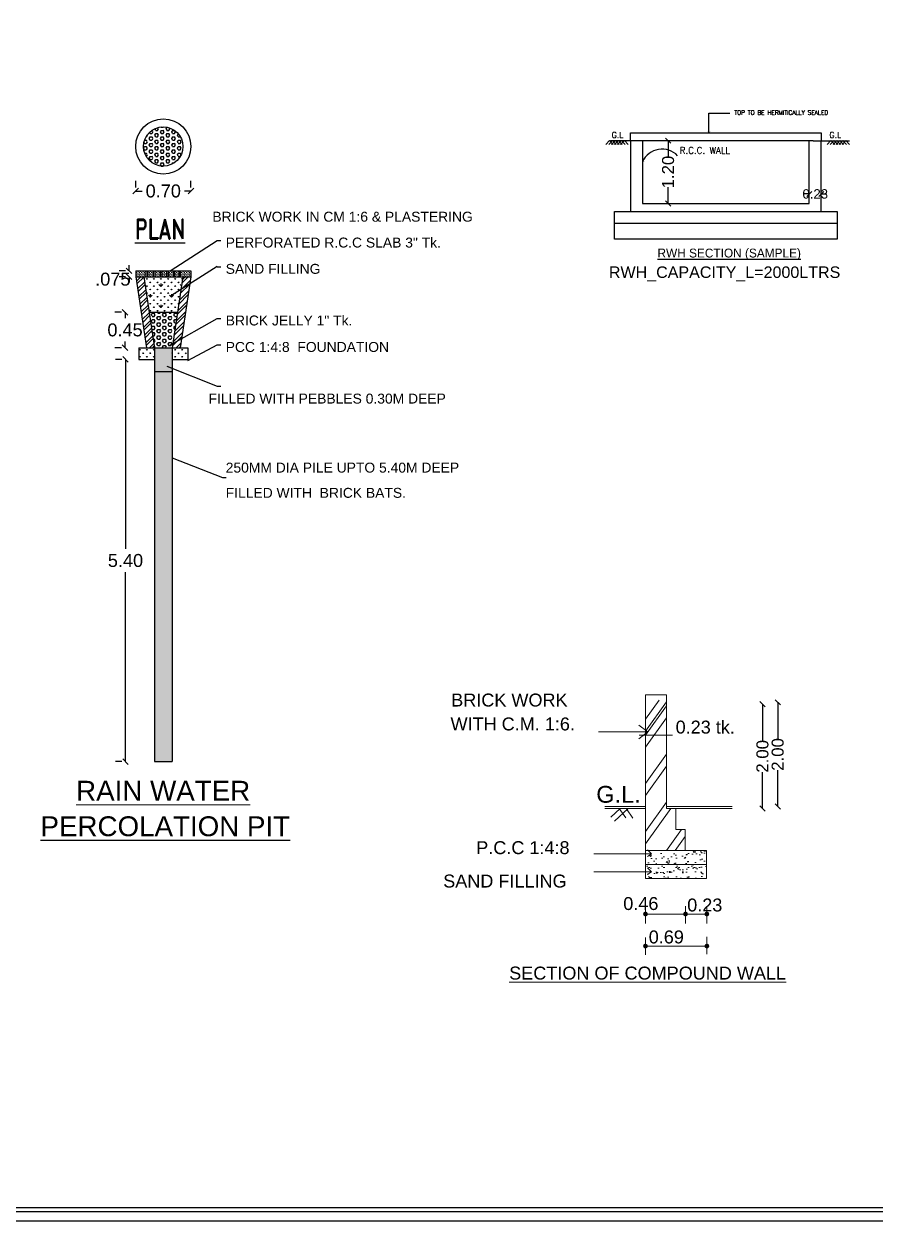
# Model space of a CAD drawing. Header units: metres. Extents: x -132 to 144, y -80 to -15.
# Drawn here: x -30.18 to -13.88, y -80.2 to -57.29 of the extents above; entities that cross this region are included whole.
import ezdxf

# ---------------------------------------------------------------- set-up
doc = ezdxf.new("R2010")
doc.units = ezdxf.units.M
doc.header["$MEASUREMENT"] = 0
doc.header["$PDMODE"] = 3
doc.layers.get('0').update_dxf_attribs({"lineweight": 5})
doc.layers.get('DEFPOINTS').update_dxf_attribs({"lineweight": 5})
for name, color, linetype in [('COMPOUNDWALL', 58, 'Continuous'), ('FURN', 251, 'Continuous'), ('RWH', 130, 'Continuous'), ('TE', 7, 'Continuous')]:
    doc.layers.add(name, color=color, linetype=linetype)
doc.layers.add('ED', color=30, linetype='Continuous', lineweight=0)
doc.layers.add('TEXT', color=6, linetype='Continuous', lineweight=20)
doc.styles.add('ROMAND', font='romand.shx', dxfattribs={"width": 0.75})
doc.styles.get("Standard").update_dxf_attribs({"font": 'arial.ttf'})
doc.styles.add('T', font='ROMAND.shx', dxfattribs={"width": 0.9, "height": 10})
doc.styles.add('T1', font='ROMANS.shx', dxfattribs={"width": 0.96, "height": 4})
doc.styles.add('UATEXT', font='GOTHIC.TTF')
doc.dimstyles.new('STANDARD$0', dxfattribs={"dimtxt": 0.5, "dimasz": 0.1, "dimexe": 2, "dimexo": 2, "dimgap": 0, "dimtad": 0, "dimzin": 0, "dimdsep": 46, "dimtxsty": 'Standard', "dimblk": 'OBLIQUE', "dimcen": -0.0625, "dimse1": 1, "dimse2": 1, "dimclrd": 3, "dimclre": 9, "dimadec": 0, "dimazin": 0, "dimtfac": 1, "dimtix": 1, "dimtofl": 0, "dimtmove": 2, "dimatfit": 3, "dimldrblk": 'OBLIQUE', "dimfxl": 0, "dimtolj": 1, "dimtzin": 0, "dimarcsym": 0})
doc.dimstyles.new('STANDARD_WS', dxfattribs={"dimtxt": 0.18, "dimasz": 0.18, "dimexe": 0.18, "dimexo": 0.0625, "dimgap": 0.09, "dimtad": 0, "dimtih": 1, "dimtoh": 1, "dimdec": 4, "dimzin": 0, "dimdsep": 46, "dimtxsty": 'Standard', "dimcen": 0.09, "dimadec": 0, "dimazin": 0, "dimtfac": 1, "dimtdec": 4, "dimtofl": 0, "dimtmove": 0, "dimatfit": 3, "dimfxl": 0, "dimtolj": 1, "dimtzin": 0, "dimarcsym": 0})
pattern_1 = [(90, (8099.40017, -1402.06743), (-0.062727021, 0.062727021), [0.016633025, -0.108821018]), (45, (8099.40017, -1402.06743), (-0.062727064, 0.062727064), [0.016633025, -0.07207644]), (135, (8099.40017, -1402.06743), (-0.062727064, -0.062727064), [0.016633025, -0.07207644])]

# ---------------------------------------------------------------- blocks, each defined once
blk = doc.blocks.new('_Oblique')
at = {"color": 0, "linetype": 'ByBlock', "lineweight": -2}
blk.add_line((-0.5, -0.5), (0.5, 0.5), dxfattribs=at)
blk = doc.blocks.new('*D17')
at = {"color": 0, "lineweight": -2}
for p, q in [((8322.73, -1324.478), (8322.612, -1324.478)), ((8322.792, -1324.478), (8322.792, -1324.378)), ((8322.73, -1324.583), (8322.612, -1324.583)), ((8322.792, -1324.583), (8322.792, -1324.683))]:
    blk.add_line(p, q, dxfattribs=at)
at = {"layer": 'DEFPOINTS', "color": 0}
for p in [(8322.792, -1324.478), (8322.792, -1324.583), (8322.792, -1324.583)]:
    blk.add_point(p, dxfattribs=at)
at = {"color": 0, "lineweight": -2, "xscale": 0.1, "yscale": 0.1, "zscale": 0.1}
for p, rotation in [((8322.792, -1324.478), 270), ((8322.792, -1324.583), 90)]:
    blk.add_blockref('_Oblique', p, dxfattribs=dict(at, rotation=rotation))
at = {"color": 3, "lineweight": 25, "insert": (8322.502, -1324.627), "char_height": 0.23, "attachment_point": 5}
blk.add_mtext('\\A1;.075', dxfattribs=at)
blk = doc.blocks.new('*D18')
at = {"color": 0, "lineweight": -2}
for p, q in [((8322.665, -1326.049), (8322.547, -1326.049)), ((8322.727, -1326.049), (8322.727, -1329.404)), ((8322.727, -1333.174), (8322.727, -1329.819)), ((8322.665, -1333.174), (8322.547, -1333.174))]:
    blk.add_line(p, q, dxfattribs=at)
at = {"layer": 'DEFPOINTS', "color": 0}
for p in [(8322.727, -1326.049), (8322.727, -1333.174), (8322.727, -1333.174)]:
    blk.add_point(p, dxfattribs=at)
at = {"color": 0, "lineweight": -2, "xscale": 0.1, "yscale": 0.1, "zscale": 0.1}
for p, rotation in [((8322.727, -1326.049), 90), ((8322.727, -1333.174), 270)]:
    blk.add_blockref('_Oblique', p, dxfattribs=dict(at, rotation=rotation))
at = {"color": 3, "insert": (8322.727, -1329.612), "char_height": 0.23, "attachment_point": 5}
blk.add_mtext('\\A1;5.40', dxfattribs=at)
blk = doc.blocks.new('*D19')
at = {"color": 0, "lineweight": -2}
for p, q in [((8322.657, -1325.211), (8322.539, -1325.211)), ((8322.719, -1325.211), (8322.719, -1325.318)), ((8322.719, -1325.84), (8322.719, -1325.733)), ((8322.657, -1325.84), (8322.539, -1325.84))]:
    blk.add_line(p, q, dxfattribs=at)
at = {"layer": 'DEFPOINTS', "color": 0}
for p in [(8322.719, -1325.211), (8322.719, -1325.84), (8322.719, -1325.84)]:
    blk.add_point(p, dxfattribs=at)
at = {"color": 0, "lineweight": -2, "xscale": 0.1, "yscale": 0.1, "zscale": 0.1}
for p, rotation in [((8322.719, -1325.211), 90), ((8322.719, -1325.84), 270)]:
    blk.add_blockref('_Oblique', p, dxfattribs=dict(at, rotation=rotation))
at = {"color": 3, "lineweight": 25, "insert": (8322.719, -1325.526), "char_height": 0.23, "attachment_point": 5}
blk.add_mtext('\\A1;0.45', dxfattribs=at)
blk = doc.blocks.new('*D20')
at = {"color": 0, "lineweight": -2}
for p, q in [((8322.908, -1323.002), (8322.908, -1322.884)), ((8323.886, -1323.002), (8323.886, -1322.884)), ((8322.908, -1323.064), (8323.022, -1323.064)), ((8323.886, -1323.064), (8323.772, -1323.064))]:
    blk.add_line(p, q, dxfattribs=at)
at = {"layer": 'DEFPOINTS', "color": 0}
for p in [(8322.908, -1323.064), (8323.886, -1323.064), (8323.886, -1323.064)]:
    blk.add_point(p, dxfattribs=at)
at = {"color": 0, "lineweight": -2, "xscale": 0.1, "yscale": 0.1, "zscale": 0.1, "rotation": 180}
blk.add_blockref('_Oblique', (8322.908, -1323.064), dxfattribs=at)
at = {"color": 0, "lineweight": -2, "xscale": 0.1, "yscale": 0.1, "zscale": 0.1}
blk.add_blockref('_Oblique', (8323.886, -1323.064), dxfattribs=at)
at = {"color": 3, "lineweight": 25, "insert": (8323.397, -1323.064), "char_height": 0.23, "attachment_point": 5}
blk.add_mtext('\\A1;0.70', dxfattribs=at)
blk = doc.blocks.new('*D186')
at = {"layer": 'COMPOUNDWALL', "color": 3, "lineweight": -2}
for p, q in [((-15.741, -70.276), (-15.741, -70.974)), ((-15.741, -72.271), (-15.741, -71.574))]:
    blk.add_line(p, q, dxfattribs=at)
at = {"layer": 'DEFPOINTS', "color": 0}
for p in [(-18.272, -70.276), (-15.741, -70.276), (-18.272, -72.271)]:
    blk.add_point(p, dxfattribs=at)
at = {"layer": 'COMPOUNDWALL', "color": 3, "lineweight": -2, "xscale": 0.1, "yscale": 0.1, "zscale": 0.1}
for p, rotation in [((-15.741, -70.276), 90), ((-15.741, -72.271), 270)]:
    blk.add_blockref('_Oblique', p, dxfattribs=dict(at, rotation=rotation))
at = {"layer": 'COMPOUNDWALL', "color": 0, "lineweight": -3, "insert": (-15.741, -71.274), "char_height": 0.23, "attachment_point": 5, "rotation": 90}
blk.add_mtext('\\A1;2.00', dxfattribs=at)
blk = doc.blocks.new('*D187')
at = {"layer": 'COMPOUNDWALL', "color": 3, "lineweight": -2}
for p, q in [((-16.033, -70.312), (-16.033, -71.009)), ((-16.033, -72.307), (-16.033, -71.61))]:
    blk.add_line(p, q, dxfattribs=at)
at = {"layer": 'DEFPOINTS', "color": 0}
for p in [(-17.869, -70.312), (-16.033, -70.312), (-16.812, -72.307)]:
    blk.add_point(p, dxfattribs=at)
at = {"layer": 'COMPOUNDWALL', "color": 3, "lineweight": -2, "xscale": 0.1, "yscale": 0.1, "zscale": 0.1}
for p, rotation in [((-16.033, -70.312), 90), ((-16.033, -72.307), 270)]:
    blk.add_blockref('_Oblique', p, dxfattribs=dict(at, rotation=rotation))
at = {"layer": 'COMPOUNDWALL', "color": 0, "lineweight": -3, "insert": (-16.033, -71.31), "char_height": 0.23, "attachment_point": 5, "rotation": 90}
blk.add_mtext('\\A1;2.00', dxfattribs=at)
blk = doc.blocks.new('ARROW2')
at = {"layer": 'FURN'}
for points in [[(0, 0, 0, 1.41, 0), (-4, 4, 1.41, 1.41, 0)], [(0, 0, 0, 1.41, 0), (4, 4, 1.41, 1.41, 0)]]:
    blk.add_lwpolyline(points, format="xyseb", dxfattribs=at)
blk = doc.blocks.new('*D189')
at = {"layer": 'DEFPOINTS', "color": 0}
for p in [(-14.907, -60.548), (-15.136, -60.729), (-14.907, -60.729)]:
    blk.add_point(p, dxfattribs=at)
at = {"layer": 'ED', "color": 3, "lineweight": -2}
for p, q in [((-15.136, -60.548), (-15.236, -60.548)), ((-14.907, -60.548), (-14.807, -60.548))]:
    blk.add_line(p, q, dxfattribs=at)
at = {"layer": 'ED', "color": 3, "lineweight": -2, "xscale": 0.1, "yscale": 0.1, "zscale": 0.1}
blk.add_blockref('_Oblique', (-15.136, -60.548), dxfattribs=at)
at = {"layer": 'ED', "color": 3, "lineweight": -2, "xscale": 0.1, "yscale": 0.1, "zscale": 0.1, "rotation": 180}
blk.add_blockref('_Oblique', (-14.907, -60.548), dxfattribs=at)
at = {"layer": 'ED', "color": 0, "lineweight": -3, "insert": (-15.022, -60.548), "char_height": 0.18, "attachment_point": 5}
blk.add_mtext('\\A1;0.23', dxfattribs=at)
blk = doc.blocks.new('*D190')
at = {"layer": 'DEFPOINTS', "color": 0}
for p in [(-18.332, -59.529), (-17.84, -59.529), (-18.332, -60.729)]:
    blk.add_point(p, dxfattribs=at)
at = {"layer": 'RWH', "color": 3, "lineweight": -2}
for p, q in [((-17.84, -59.529), (-17.84, -59.841)), ((-17.84, -60.729), (-17.84, -60.416))]:
    blk.add_line(p, q, dxfattribs=at)
at = {"layer": 'RWH', "color": 3, "lineweight": -2, "xscale": 0.1, "yscale": 0.1, "zscale": 0.1}
for p, rotation in [((-17.84, -59.529), 90), ((-17.84, -60.729), 270)]:
    blk.add_blockref('_Oblique', p, dxfattribs=dict(at, rotation=rotation))
at = {"layer": 'RWH', "color": 0, "lineweight": -3, "insert": (-17.84, -60.129), "char_height": 0.23, "attachment_point": 5, "rotation": 90}
blk.add_mtext('\\A1;1.20', dxfattribs=at)
blk = doc.blocks.new('PQA')
at = {"lineweight": 25}
h = blk.add_hatch(dxfattribs=at)
h.set_pattern_fill('HEX', color=6, scale=0.010477, style=0)
h.set_pattern_definition([(0, (8077.306964, -1401.19121), (0, 0.057618474), [0.03326605, -0.066532098]), (120, (8077.306964, -1401.19121), (-0.049899062, -0.028809237), [0.03326605, -0.066532098]), (60, (8077.34023, -1401.19121), (-0.049899062, 0.028809237), [0.03326605, -0.066532098])])
h.paths.add_polyline_path([(8323.047, -1322.275, 1), (8323.746, -1322.275, 1)])
h = blk.add_hatch(dxfattribs=at)
h.set_pattern_fill('CROSS', color=2, scale=0.003492, style=0)
h.set_pattern_definition([(0, (8099.40017, -1402.067428), (0.0221773661, 0.0221773661), [0.011088683, -0.033266049]), (90, (8099.405715, -1402.072972), (-0.0221773661, 0.0221773661), [0.011088683, -0.033266049])])
h.paths.add_polyline_path([(8323.245, -1324.478), (8323.245, -1324.583), (8323.344, -1324.583), (8323.344, -1324.478)])
h.paths.add_polyline_path([(8323.455, -1324.478), (8323.371, -1324.478), (8323.371, -1324.583), (8323.455, -1324.583)])
h.paths.add_polyline_path([(8323.481, -1324.583), (8323.57, -1324.583), (8323.57, -1324.478), (8323.481, -1324.478)])
h.paths.add_polyline_path([(8323.597, -1324.583), (8323.671, -1324.583), (8323.671, -1324.478), (8323.597, -1324.478)])
h.paths.add_polyline_path([(8323.697, -1324.583), (8323.886, -1324.583), (8323.886, -1324.478), (8323.697, -1324.478)])
h.paths.add_polyline_path([(8323.09, -1324.478), (8322.909, -1324.478), (8322.909, -1324.583), (8323.09, -1324.583)])
h.paths.add_polyline_path([(8323.117, -1324.583), (8323.218, -1324.583), (8323.218, -1324.478), (8323.117, -1324.478)])
h = blk.add_hatch(dxfattribs=at)
h.set_pattern_fill('STEEL', color=1, scale=0.034925, style=0)
h.set_pattern_definition([(45, (8099.40017, -1402.06743), (-0.07840883, 0.07840883), []), (45, (8099.40017, -1402.01198), (-0.07840883, 0.07840883), [])])
h.paths.add_polyline_path([(8323.886, -1324.583), (8323.744, -1324.583), (8323.553, -1325.84), (8323.694, -1325.84)])
h.paths.add_polyline_path([(8323.1, -1325.84), (8323.242, -1325.84), (8323.05, -1324.583), (8322.909, -1324.583)])
h = blk.add_hatch(dxfattribs=at)
h.set_pattern_fill('GRASS', color=256, scale=0.010477, style=0)
h.set_pattern_definition([(90, (8099.40017, -1402.06743), (-0.18818106, 0.18818106), [0.04989907, -0.32646305]), (45, (8099.40017, -1402.06743), (-0.1881812, 0.1881812), [0.04989907, -0.21622932]), (135, (8099.40017, -1402.06743), (-0.1881812, -0.1881812), [0.04989907, -0.21622932])])
h.paths.add_polyline_path([(8323.744, -1324.583), (8323.05, -1324.583), (8323.146, -1325.211), (8323.648, -1325.211)])
h = blk.add_hatch(dxfattribs=at)
h.set_pattern_fill('GRASS', color=4, scale=0.003492, style=0)
h.set_pattern_definition(pattern_1)
h.paths.add_polyline_path([(8323.744, -1324.583), (8323.05, -1324.583), (8323.146, -1325.211), (8323.648, -1325.211)])
h = blk.add_hatch(dxfattribs=at)
h.set_pattern_fill('HEX', color=6, scale=0.010477, style=0)
h.set_pattern_definition([(0, (8099.40017, -1402.06743), (0, 0.057618474), [0.03326605, -0.066532098]), (120, (8099.40017, -1402.06743), (-0.049899062, -0.028809237), [0.03326605, -0.066532098]), (60, (8099.43344, -1402.06743), (-0.049899062, 0.028809237), [0.03326605, -0.066532098])])
h.paths.add_polyline_path([(8323.648, -1325.211), (8323.146, -1325.211), (8323.242, -1325.84), (8323.553, -1325.84)])
h = blk.add_hatch(dxfattribs=at)
h.set_pattern_fill('GRASS', color=3, scale=0.003492, style=0)
h.set_pattern_definition(pattern_1)
h.paths.add_polyline_path([(8323.834, -1326.049), (8323.834, -1325.84), (8323.554, -1325.84), (8323.554, -1326.049)])
h.paths.add_polyline_path([(8323.24, -1325.84), (8322.961, -1325.84), (8322.961, -1326.049), (8323.24, -1326.049)])
h = blk.add_hatch(dxfattribs=at)
h.set_pattern_fill('GRASS', color=6, scale=0.003492, style=0)
h.set_pattern_definition(pattern_1)
h.paths.add_polyline_path([(8323.554, -1325.84), (8323.24, -1325.84), (8323.24, -1333.174), (8323.554, -1333.174)])
at = {"color": 21, "lineweight": 25}
for p, q in [((8323.521, -1324.478), (8324.352, -1323.94)), ((8324.352, -1323.94), (8324.417, -1323.94)), ((8323.524, -1324.924), (8324.352, -1324.397)), ((8324.352, -1324.406), (8324.417, -1324.406)), ((8323.497, -1325.809), (8324.352, -1325.32)), ((8324.352, -1325.32), (8324.417, -1325.32)), ((8323.834, -1326.069), (8324.352, -1325.79)), ((8324.352, -1325.79), (8324.417, -1325.79)), ((8323.461, -1326.168), (8324.352, -1326.519)), ((8324.352, -1326.519), (8324.417, -1326.519)), ((8323.554, -1327.789), (8324.445, -1328.141)), ((8324.445, -1328.141), (8324.51, -1328.141))]:
    blk.add_line(p, q, dxfattribs=at)
at = {"lineweight": 25}
for p, q in [((8322.909, -1324.478), (8322.909, -1324.583)), ((8322.909, -1324.478), (8323.886, -1324.478)), ((8323.09, -1324.478), (8323.09, -1324.583)), ((8323.117, -1324.478), (8323.117, -1324.583)), ((8323.218, -1324.478), (8323.218, -1324.583)), ((8323.245, -1324.478), (8323.245, -1324.583)), ((8323.344, -1324.478), (8323.344, -1324.583)), ((8323.371, -1324.478), (8323.371, -1324.583)), ((8323.455, -1324.478), (8323.455, -1324.583)), ((8323.481, -1324.478), (8323.481, -1324.583)), ((8323.57, -1324.478), (8323.57, -1324.583)), ((8323.597, -1324.478), (8323.597, -1324.583)), ((8323.671, -1324.478), (8323.671, -1324.583)), ((8323.697, -1324.478), (8323.697, -1324.583)), ((8323.886, -1324.478), (8323.886, -1324.583)), ((8322.909, -1324.583), (8323.886, -1324.583)), ((8322.909, -1324.583), (8323.1, -1325.84)), ((8323.05, -1324.583), (8323.242, -1325.84)), ((8323.744, -1324.583), (8323.553, -1325.84)), ((8323.886, -1324.583), (8323.694, -1325.84)), ((8323.146, -1325.211), (8323.648, -1325.211)), ((8322.961, -1325.84), (8322.961, -1326.049)), ((8322.961, -1325.84), (8323.834, -1325.84)), ((8323.24, -1325.84), (8323.24, -1333.174)), ((8323.554, -1325.84), (8323.554, -1333.174)), ((8323.834, -1325.84), (8323.834, -1326.049)), ((8322.961, -1326.049), (8323.24, -1326.049)), ((8323.554, -1326.049), (8323.834, -1326.049)), ((8323.24, -1326.259), (8323.554, -1326.259)), ((8323.24, -1333.174), (8323.554, -1333.174))]:
    blk.add_line(p, q, dxfattribs=at)
for radius in [0.489, 0.349]:
    blk.add_circle((8323.397, -1322.275), radius, dxfattribs=at)
at = {"color": 3, "lineweight": 25}
for s, height, p in [('BRICK WORK IN CM 1:6 & PLASTERING', 0.176, (8324.268, -1323.607)), ('PERFORATED R.C.C SLAB 3" Tk.', 0.176, (8324.504, -1324.065)), ('SAND FILLING', 0.176, (8324.504, -1324.531)), ('BRICK JELLY 1" Tk.', 0.176, (8324.504, -1325.446)), ('PCC 1:4:8  FOUNDATION', 0.176, (8324.504, -1325.915)), ('FILLED WITH PEBBLES 0.30M DEEP', 0.176, (8324.199, -1326.83)), ('250MM DIA PILE UPTO 5.40M DEEP ', 0.176, (8324.504, -1328.053)), ('FILLED WITH  BRICK BATS.', 0.176, (8324.504, -1328.5)), ('%%UPERCOLATION PIT', 0.352, (8321.22, -1334.496))]:
    blk.add_text(s, height=height, dxfattribs=at).set_placement(p)
at = {"color": 4, "lineweight": 25, "style": 'ROMAND', "width": 0.75}
blk.add_text('%%UPLAN', height=0.352, dxfattribs=at).set_placement((8322.892, -1323.913))
at = {"color": 4}
blk.add_text('%%URAIN WATER', height=0.352, dxfattribs=at).set_placement((8321.852, -1333.867))
at = {"color": 7, "lineweight": 25}
dim = blk.add_linear_dim(base=(8323.886, -1323.064), p1=(8322.908, -1323.064), p2=(8323.886, -1323.064), text='0.70', dimstyle='STANDARD_WS', override={"dimtxt": 0.23, "dimasz": 0.1, "dimdec": 2, "dimblk1": 'OBLIQUE', "dimblk2": 'OBLIQUE', "dimsah": 1, "dimclrt": 3}, dxfattribs=at)
dim.commit()
dim.dimension.update_dxf_attribs({"geometry": '*D20', "text_midpoint": (8323.397, -1323.064)})
dim = blk.add_linear_dim(base=(8322.792, -1324.583), p1=(8322.792, -1324.478), p2=(8322.792, -1324.583), angle=90, text='.075', dimstyle='STANDARD_WS', override={"dimtxt": 0.23, "dimasz": 0.1, "dimdec": 2, "dimblk1": 'Oblique', "dimblk2": 'Oblique', "dimsah": 1, "dimclrt": 3, "dimtmove": 2}, dxfattribs=at)
dim.commit()
dim.dimension.update_dxf_attribs({"geometry": '*D17', "text_midpoint": (8322.502, -1324.627), "dimtype": 128})
dim = blk.add_linear_dim(base=(8322.719, -1325.84), p1=(8322.719, -1325.211), p2=(8322.719, -1325.84), angle=90, text='0.45', dimstyle='STANDARD_WS', override={"dimtxt": 0.23, "dimasz": 0.1, "dimdec": 2, "dimblk1": 'OBLIQUE', "dimblk2": 'OBLIQUE', "dimsah": 1, "dimclrt": 3}, dxfattribs=at)
dim.commit()
dim.dimension.update_dxf_attribs({"geometry": '*D19', "text_midpoint": (8322.719, -1325.526)})
at = {"color": 4}
dim = blk.add_linear_dim(base=(8322.727, -1333.174), p1=(8322.727, -1326.049), p2=(8322.727, -1333.174), angle=90, text='5.40', dimstyle='STANDARD_WS', override={"dimtxt": 0.23, "dimasz": 0.1, "dimdec": 2, "dimblk1": 'OBLIQUE', "dimblk2": 'OBLIQUE', "dimsah": 1, "dimclrt": 3}, dxfattribs=at)
dim.commit()
dim.dimension.update_dxf_attribs({"geometry": '*D18', "text_midpoint": (8322.727, -1329.612)})

msp = doc.modelspace()

# ---------------------------------------------------------------- hatches: boundary and pattern name
h = msp.add_hatch()
h.set_pattern_fill('AR-CONC', color=0, scale=0.092011, style=0)
h.set_pattern_definition([(50, (-2153.548, -410.1954), (0.65996185, -0.05773918), [0.06900862, -0.75909487]), (355, (-2153.548, -410.1954), (-0.12766718, 0.69210327), [0.0552069, -0.6072759]), (100.4514, (-2153.493, -410.2002), (0.53229516, 0.63436366), [0.0586483, -0.64513137]), (46.1842, (-2153.548, -410.0114), (0.9819845, -0.15229653), [0.10351294, -1.1386423]), (96.6356, (-2153.4662, -410.0241), (0.85999718, 0.89630046), [0.08797246, -0.9676969]), (351.1842, (-2153.548, -410.0114), (0.85999648, 0.89630114), [0.08281035, -0.91091385]), (21, (-2153.456, -410.05737), (0.54922313, -0.37045568), [0.06900862, -0.75909487]), (326, (-2153.456, -410.0574), (0.22387809, 0.66722143), [0.0552069, -0.6072759]), (71.4514, (-2153.41024, -410.08824), (0.77310144, 0.29676515), [0.0586483, -0.64513137]), (37.5, (-2153.54802, -410.1954), (0.011188465, 0.306300628), [0, -0.59991498, 0, -0.61647705, 0, -0.60957619]), (7.5, (-2153.54802, -410.1954), (0.242054227, 0.36290413), [0, -0.35148393, 0, -0.586113255, 0, -0.23232904]), (327.5, (-2153.7532, -410.1954), (0.49117803, -0.020753076), [0, -0.23002875, 0, -0.7176897, 0, -0.952319025]), (317.5, (-2153.8452, -410.1954), (0.53659834, 0.0921081), [0, -0.299037375, 0, -0.47661957, 0, -0.676284525])])
h.paths.add_polyline_path([(-17.10714, -73.11362), (-18.22141, -73.11362), (-18.15858, -73.1764), (-18.27179, -73.1764), (-18.27179, -73.38238), (-17.51028, -73.38238), (-17.10714, -73.38238)])
h = msp.add_hatch()
h.set_pattern_fill('AR-CONC', color=0, scale=0.046006, style=0)
h.set_pattern_definition([(50, (-2153.54802, -410.1954), (0.329980926, -0.02886959), [0.03450431, -0.37954744]), (355, (-2153.54802, -410.1954), (-0.06383359, 0.34605163), [0.02760345, -0.30363795]), (100.4514, (-2153.52052, -410.1978), (0.26614758, 0.31718183), [0.02932415, -0.322565687]), (46.1842, (-2153.548, -410.10338), (0.49099225, -0.076148264), [0.05175647, -0.56932116]), (96.6356, (-2153.5071, -410.10972), (0.42999859, 0.44815023), [0.04398623, -0.48384845]), (351.1842, (-2153.548, -410.1034), (0.42999824, 0.44815057), [0.04140517, -0.45545692]), (21, (-2153.50201, -410.12638), (0.274611566, -0.18522784), [0.03450431, -0.37954744]), (326, (-2153.502, -410.12638), (0.111939043, 0.333610717), [0.02760345, -0.30363795]), (71.4514, (-2153.47913, -410.14182), (0.38655072, 0.148382574), [0.02932415, -0.322565687]), (37.5, (-2153.54802, -410.19539), (0.0055942326, 0.153150314), [0, -0.29995749, 0, -0.308238525, 0, -0.304788094]), (7.5, (-2153.54802, -410.19539), (0.121027114, 0.181452066), [0, -0.175741965, 0, -0.293056627, 0, -0.116164519]), (327.5, (-2153.65061, -410.19539), (0.2455890154, -0.010376538), [0, -0.115014375, 0, -0.35884485, 0, -0.476159512]), (317.5, (-2153.69662, -410.1954), (0.268299171, 0.046054048), [0, -0.149518687, 0, -0.238309785, 0, -0.338142262])])
h.paths.add_polyline_path([(-17.10714, -73.11362), (-18.22141, -73.11362), (-18.15858, -73.1764), (-18.27179, -73.1764), (-18.27179, -73.38238), (-17.51028, -73.38238), (-17.10714, -73.38238)])
h = msp.add_hatch()
h.set_pattern_fill('AR-SAND', color=0, scale=0.092011, style=0)
h.set_pattern_definition([(37.5, (-2153.54802, -410.19539), (-0.005796113, 0.177289945), [0, -0.13985748, 0, -0.15641955, 0, -0.1495186875]), (7.5, (-2153.54802, -410.1954), (0.16283981, 0.259669893), [0, -0.07544943, 0, -0.126055755, 0, -0.0483060375]), (327.5, (-2153.6612, -410.19539), (0.286536864, 0.000520698), [0, -0.04600575, 0, -0.1656207, 0, -0.216227025]), (317.5, (-2153.6612, -410.1954), (0.276598218, 0.080756245), [0, -0.023002875, 0, -0.10857357, 0, -0.124215525])])
h.paths.add_polyline_path([(-17.51028, -73.65115), (-17.10714, -73.65115), (-17.10714, -73.38238), (-17.51028, -73.38238), (-18.27179, -73.38238), (-18.27179, -73.65115)])

# ---------------------------------------------------------------- linework, layer by layer
at = {"color": 12, "lineweight": -3}
for p, q in [((-19.03509, -59.60348), (-18.96272, -59.52734)), ((-18.97799, -59.60348), (-18.90562, -59.52734)), ((-18.89035, -59.60348), (-18.96272, -59.52734)), ((-18.92089, -59.60348), (-18.84852, -59.52734)), ((-18.83325, -59.60348), (-18.90562, -59.52734)), ((-18.86378, -59.60348), (-18.79141, -59.52734)), ((-18.77614, -59.60348), (-18.84852, -59.52734)), ((-18.80668, -59.60348), (-18.73431, -59.52734)), ((-18.74958, -59.60348), (-18.67721, -59.52734)), ((-18.66194, -59.60348), (-18.73431, -59.52734)), ((-14.79481, -59.60348), (-14.72244, -59.52734)), ((-14.73771, -59.60348), (-14.66534, -59.52734)), ((-14.65007, -59.60348), (-14.72244, -59.52734)), ((-14.68061, -59.60348), (-14.60824, -59.52734)), ((-14.59297, -59.60348), (-14.66534, -59.52734)), ((-14.62351, -59.60348), (-14.55113, -59.52734)), ((-14.53586, -59.60348), (-14.60824, -59.52734)), ((-14.5664, -59.60348), (-14.49403, -59.52734)), ((-14.47876, -59.60348), (-14.55113, -59.52734)), ((-14.5093, -59.60348), (-14.43693, -59.52734)), ((-14.42166, -59.60348), (-14.49403, -59.52734)), ((-14.36456, -59.60348), (-14.43693, -59.52734))]:
    msp.add_line(p, q, dxfattribs=at)
at = {"color": 7, "lineweight": -3}
for p, q in [((-18.4082, -59.52875), (-18.94554, -59.52875)), ((-15.05966, -59.52875), (-14.36704, -59.52875))]:
    msp.add_line(p, q, dxfattribs=at)
at = {"color": 1, "lineweight": -3}
for p, q in [((-18.71904, -59.60348), (-18.79141, -59.52734)), ((-18.60484, -59.60348), (-18.67721, -59.52734))]:
    msp.add_line(p, q, dxfattribs=at)
at = {"lineweight": -3}
for p, q in [((-18.56047, -59.52875), (-18.56047, -59.37648)), ((-18.56047, -59.37648), (-15.13579, -59.37648)), ((-18.56047, -59.52875), (-18.56047, -60.72875)), ((-15.05966, -59.52875), (-18.4082, -59.52875)), ((-18.33206, -59.52875), (-18.33206, -60.72875)), ((-15.13579, -59.37648), (-14.90739, -59.37648)), ((-15.13579, -60.72875), (-15.13579, -59.52875)), ((-14.90739, -59.37648), (-14.90739, -59.52875)), ((-14.90739, -60.88102), (-14.90739, -59.52875)), ((-18.86502, -61.41398), (-18.86502, -60.88102)), ((-18.86502, -60.88102), (-18.56047, -60.88102)), ((-18.56047, -60.72875), (-18.56047, -60.88102)), ((-18.56047, -60.88102), (-14.90739, -60.88102)), ((-18.33206, -60.72875), (-15.13579, -60.72875)), ((-14.90739, -60.88102), (-14.60284, -60.88102)), ((-14.60284, -60.88102), (-14.60284, -61.41398)), ((-18.86502, -61.10943), (-14.60284, -61.10943)), ((-14.60284, -61.41398), (-18.86502, -61.41398))]:
    msp.add_line(p, q, dxfattribs=at)
at = {"color": 0}
for p, q in [((-18.27179, -70.13636), (-17.86864, -70.13636)), ((-18.27179, -70.13636), (-18.27179, -73.65115)), ((-18.27179, -70.59718), (-18.01211, -70.23461)), ((-18.27179, -70.82797), (-17.86864, -70.26508)), ((-17.86864, -70.13636), (-17.86864, -72.30732)), ((-18.27179, -70.9054), (-17.86864, -70.34251)), ((-18.22708, -70.84298), (-18.40145, -70.71129)), ((-18.27179, -71.13619), (-17.86864, -70.5733)), ((-18.22708, -70.84298), (-19.17281, -70.84298)), ((-18.22708, -70.84298), (-18.40145, -70.97467)), ((-18.27179, -71.82856), (-17.86864, -71.26567)), ((-18.27179, -72.05936), (-17.86864, -71.49646)), ((-18.27179, -72.27149), (-19.04993, -72.27149)), ((-18.27179, -72.30732), (-19.04993, -72.30732)), ((-18.75933, -72.30732), (-18.93827, -72.47395)), ((-18.60446, -72.30732), (-18.86635, -72.55119)), ((-18.77487, -72.30732), (-18.6524, -72.48637)), ((-18.63771, -72.31222), (-18.51523, -72.49126)), ((-18.27179, -72.75173), (-17.86864, -72.18883)), ((-18.27179, -72.98252), (-17.78821, -72.30732)), ((-16.61192, -72.27149), (-17.86864, -72.27149)), ((-17.86864, -72.30732), (-17.68946, -72.30732)), ((-16.61192, -72.30732), (-17.86864, -72.30732)), ((-17.68946, -72.30732), (-17.68946, -72.71047)), ((-17.68946, -72.30732), (-16.61192, -72.30732)), ((-17.8698, -73.11362), (-17.58106, -72.71047)), ((-17.70451, -73.11362), (-17.51028, -72.84244)), ((-17.68946, -72.71047), (-17.51028, -72.71047)), ((-17.51028, -72.71047), (-17.51028, -73.11362)), ((-19.26391, -73.1764), (-18.15858, -73.1764)), ((-18.27179, -73.11362), (-17.10714, -73.11362)), ((-18.15858, -73.1764), (-18.23527, -73.09976)), ((-18.15858, -73.1764), (-18.23193, -73.2249)), ((-17.10714, -73.11362), (-17.10714, -73.38238)), ((-19.26391, -73.52145), (-18.15858, -73.52145)), ((-17.51028, -73.38238), (-18.27179, -73.38238)), ((-18.15858, -73.52145), (-18.23527, -73.44481)), ((-18.15858, -73.52145), (-18.23193, -73.56995)), ((-17.10714, -73.38238), (-17.51028, -73.38238)), ((-17.10714, -73.38238), (-17.10714, -73.65115)), ((-17.51028, -73.65115), (-18.27179, -73.65115)), ((-17.10714, -73.65115), (-17.51028, -73.65115))]:
    msp.add_line(p, q, dxfattribs=at)
at = {"color": 0, "linetype": 'Continuous'}
msp.add_line((-18.39672, -70.90315), (-17.75623, -70.90315), dxfattribs=at)
for p, q in [((-18.27363, -74.17472), (-18.27363, -74.50681)), ((-17.50674, -74.17472), (-17.50674, -74.50681)), ((-17.09773, -74.17472), (-17.09773, -74.50681)), ((-18.27363, -74.32799), (-17.09773, -74.32799)), ((-18.27363, -74.77504), (-18.27363, -75.10714)), ((-17.09773, -74.76227), (-17.09773, -75.09437)), ((-18.27363, -74.94109), (-17.09773, -74.94109))]:
    msp.add_line(p, q)
at = {"lineweight": -3}
for points in [[(-81.38915, -17.95301), (3.14417, -17.95301), (3.14417, -80.20358), (-81.38915, -80.20358)], [(-81.21092, -18.13123), (2.96595, -18.13123), (2.96595, -80.02535), (-81.21092, -80.02535)], [(-81.13915, -18.20301), (2.89417, -18.20301), (2.89417, -79.95358), (-81.13915, -79.95358)]]:
    msp.add_lwpolyline(points, close=True, dxfattribs=at)
at = {"color": 64, "lineweight": -3}
msp.add_lwpolyline([(-81.21092, -18.13123), (2.96595, -18.13123), (2.96595, -80.02535), (-81.21092, -80.02535)], close=True, dxfattribs=at)
at = {"const_width": 0.04479}
for points in [[(-18.29603, -74.32799, 1), (-18.25123, -74.32799, 1)], [(-17.52914, -74.32799, 1), (-17.48434, -74.32799, 1)], [(-17.12013, -74.32799, 1), (-17.07534, -74.32799, 1)], [(-18.29603, -74.94109, 1), (-18.25123, -74.94109, 1)], [(-17.12013, -74.94109, 1), (-17.07534, -74.94109, 1)]]:
    msp.add_lwpolyline(points, format="xyb", close=True, dxfattribs=at)
at = {"layer": 'DEFPOINTS', "color": 0, "linetype": 'ByBlock', "lineweight": -3}
for p in [(-17.97063, -59.52875), (-17.97063, -60.72875)]:
    msp.add_point(p, dxfattribs=at)
at = {"layer": 'FURN', "lineweight": -3}
for p, q in [((-17.05942, -58.9998), (-16.6571, -58.9998)), ((-17.05942, -59.37866), (-17.05942, -58.9998))]:
    msp.add_line(p, q, dxfattribs=at)
msp.add_arc((-17.95572, -60.1121), 0.42035, 44.836453, 153.695818, dxfattribs=at)

# ---------------------------------------------------------------- block references
at = {"color": 210, "lineweight": -3, "xscale": 1.079999999999017, "yscale": 1.079999999999017, "zscale": 1.079999999999017}
msp.add_blockref('PQA', (-9016.77595, 1368.41731), dxfattribs=at)
at = {"lineweight": -3, "xscale": -0.0063446969697907, "yscale": 0.006344696969676999, "zscale": 0.0063446969696914}
msp.add_blockref('ARROW2', (-17.05942, -59.37866), dxfattribs=at)
at = {"lineweight": -3, "xscale": -0.0063446969699104, "yscale": 0.006344696969676999, "zscale": 0.0063446969696914, "rotation": 316.4060953681913}
msp.add_blockref('ARROW2', (-18.33255, -59.92583), dxfattribs=at)

# ---------------------------------------------------------------- texts
at = {"color": 2, "lineweight": -3, "style": 'T1', "width": 0.96}
for s, height, p in [('TOP TO BE HERMITICALLY SEALED', 0.0832741, (-16.57109, -59.03106)), ('R.C.C. WALL', 0.1268939, (-17.61706, -59.77688))]:
    msp.add_text(s, height=height, dxfattribs=at).set_placement(p)
for s, p in [('BRICK WORK', (-21.99345, -70.3565)), ('WITH C.M. 1:6.', (-22.00642, -70.81425)), ('0.23 tk.', (-17.69587, -70.87425)), ('P.C.C 1:4:8', (-21.51424, -73.18175)), ('SAND FILLING', (-22.14656, -73.82037)), ('0.46', (-18.69876, -74.25112)), ('0.23', (-17.4744, -74.27931)), ('0.69', (-18.211, -74.89039)), ('%%USECTION OF COMPOUND WALL', (-20.88322, -75.58187))]:
    msp.add_text(s, height=0.2475).set_placement(p)
at = {"color": 0}
msp.add_text('G.L.', height=0.32204, dxfattribs=at).set_placement((-19.21548, -72.19835))
at = {"layer": 'RWH', "lineweight": -3, "insert": (-16.7582, -62.07686), "char_height": 0.22, "width": 9.3695657, "attachment_point": 5}
msp.add_mtext('RWH_CAPACITY_L=2000LTRS', dxfattribs=at)
at = {"layer": 'TE', "color": 1, "lineweight": -3, "style": 'T', "width": 0.96}
for p in [(-18.92153, -59.47651), (-14.75113, -59.47651)]:
    msp.add_text('G.L', height=0.114205, dxfattribs=at).set_placement(p)
at = {"layer": 'TEXT', "lineweight": -3, "style": 'UATEXT'}
msp.add_text('%%URWH SECTION (SAMPLE)', height=0.1695954, dxfattribs=at).set_placement((-18.04336, -61.76368))

# ---------------------------------------------------------------- dimensions: what is measured, and where the dimension line sits
at = {"layer": 'COMPOUNDWALL', "color": 1, "lineweight": -3}
dim = msp.add_linear_dim(base=(-15.74067, -70.27636), p1=(-18.27179, -72.27149), p2=(-18.27179, -70.27636), angle=90, dimstyle='STANDARD$0', override={"dimtxt": 0.23, "dimtxsty": 'Standard'}, dxfattribs=at)
dim.commit()
dim.dimension.update_dxf_attribs({"geometry": '*D186', "text_midpoint": (-15.74067, -71.27392)})
at = {"layer": 'COMPOUNDWALL', "color": 2, "lineweight": -3}
dim = msp.add_linear_dim(base=(-16.03325, -70.31219), p1=(-16.81194, -72.30732), p2=(-17.86864, -70.31219), angle=90, dimstyle='STANDARD$0', override={"dimtxt": 0.23, "dimtxsty": 'Standard'}, dxfattribs=at)
dim.commit()
dim.dimension.update_dxf_attribs({"geometry": '*D187', "text_midpoint": (-16.03325, -71.30976)})
at = {"layer": 'ED', "lineweight": -3}
dim = msp.add_linear_dim(base=(-14.90739, -60.54824), p1=(-15.13579, -60.72875), p2=(-14.90739, -60.72875), dimstyle='STANDARD$0', override={"dimscale": 1, "dimtxt": 0.18, "dimtmove": 1, "dimfxl": 5}, dxfattribs=at)
dim.commit()
dim.dimension.update_dxf_attribs({"geometry": '*D189', "text_midpoint": (-15.02159, -60.54824)})
at = {"layer": 'RWH', "lineweight": -3}
dim = msp.add_linear_dim(base=(-17.83974, -59.52875), p1=(-18.33206, -60.72875), p2=(-18.33206, -59.52875), angle=90, dimstyle='STANDARD$0', override={"dimscale": 1, "dimtxt": 0.23}, dxfattribs=at)
dim.commit()
dim.dimension.update_dxf_attribs({"geometry": '*D190', "text_midpoint": (-17.83974, -60.12875)})

doc.saveas('drawing.dxf')
